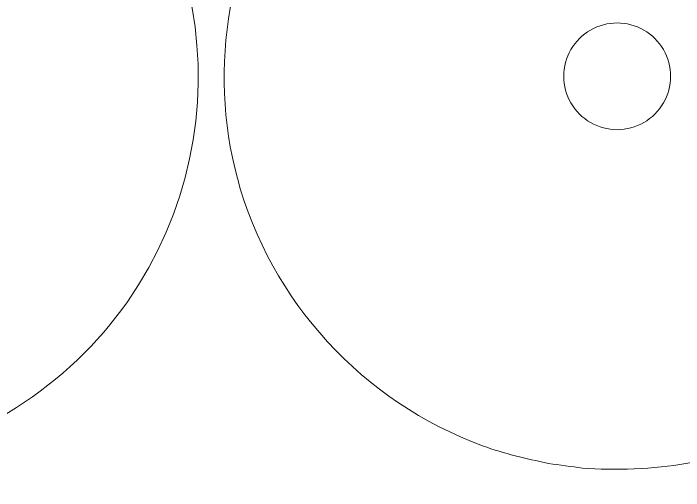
# Model space of a CAD drawing. Header units: centimetres. Extents: x -34.7 to 34.7, y -39.5 to 39.5.
# Drawn here: x 25.044 to 29.987, y 25.409 to 28.929 of the extents above; entities that cross this region are included whole.
import ezdxf

# ---------------------------------------------------------------- set-up
doc = ezdxf.new("R2010")
doc.units = ezdxf.units.CM
doc.header["$MEASUREMENT"] = 0
doc.layers.add('Camada 1', color=7, linetype='Continuous')

msp = doc.modelspace()

# ---------------------------------------------------------------- linework, layer by layer
at = {"layer": 'Camada 1', "color": 5, "lineweight": 9}
msp.add_open_spline([(-34.66849, -39.45036), (-34.66849, -39.45036), (-34.66849, 39.45036), (-34.66849, 39.45036), (-34.66849, 39.45036), (-34.66849, 39.45036), (34.66849, 39.45036), (34.66849, 39.45036), (34.66849, 39.45036), (34.66849, 39.45036), (34.66849, -39.45036), (34.66849, -39.45036), (34.66849, -39.45036), (34.66849, -39.45036), (-34.66849, -39.45036), (-34.66849, -39.45036)], degree=3, knots=[0, 0, 0, 0, 0.2, 0.2, 0.2, 0.2, 0.4, 0.4, 0.4, 0.4, 0.6, 0.6, 0.6, 0.6, 1, 1, 1, 1], dxfattribs=at)
at = {"layer": 'Camada 1', "color": 3, "lineweight": 9}
for points in [[(22.51517, 25.74023), (21.63561, 26.06125), (20.95, 26.80782), (20.70704, 27.71233), (20.70704, 27.71233), (20.48689, 28.53194), (20.64584, 29.43144), (21.13238, 30.12662), (21.13238, 30.12662), (22.0499, 31.43756), (23.86153, 31.75664), (25.17038, 30.84061), (25.17038, 30.84061), (26.48131, 29.92311), (26.8004, 28.11146), (25.88437, 26.80262), (25.88437, 26.80262), (25.4488, 26.18028), (24.76289, 25.74092), (24.01462, 25.60857), (24.01462, 25.60857), (23.78725, 25.56835), (23.48316, 25.55531), (23.25321, 25.57571), (23.25321, 25.57571), (23.16939, 25.58688), (23.08556, 25.59803), (23.00173, 25.6092), (23.00173, 25.6092), (22.82967, 25.64761), (22.68391, 25.67865), (22.51517, 25.74023)], [(28.50379, 25.74023), (27.62424, 26.06125), (26.93863, 26.80782), (26.69566, 27.71233), (26.69566, 27.71233), (26.47551, 28.53194), (26.63447, 29.43144), (27.12101, 30.12662), (27.12101, 30.12662), (28.03853, 31.43756), (29.85016, 31.75664), (31.159, 30.84061), (31.159, 30.84061), (32.46994, 29.92311), (32.78902, 28.11146), (31.873, 26.80262), (31.873, 26.80262), (31.43743, 26.18028), (30.75152, 25.74092), (30.00324, 25.60857), (30.00324, 25.60857), (29.77587, 25.56835), (29.47178, 25.55531), (29.24183, 25.57571), (29.24183, 25.57571), (29.158, 25.58688), (29.07418, 25.59803), (28.99035, 25.6092), (28.99035, 25.6092), (28.81829, 25.64761), (28.67253, 25.67865), (28.50379, 25.74023)]]:
    msp.add_open_spline(points, degree=3, knots=[0, 0, 0, 0, 0.1111111, 0.1111111, 0.1111111, 0.1111111, 0.2222222, 0.2222222, 0.2222222, 0.2222222, 0.3333333, 0.3333333, 0.3333333, 0.3333333, 0.4444444, 0.4444444, 0.4444444, 0.4444444, 0.5555556, 0.5555556, 0.5555556, 0.5555556, 0.6666667, 0.6666667, 0.6666667, 0.6666667, 0.7777778, 0.7777778, 0.7777778, 0.7777778, 1, 1, 1, 1], dxfattribs=at)
at = {"layer": 'Camada 1', "lineweight": 9}
msp.add_open_spline([(29.30027, 28.80562), (29.24072, 28.77132), (29.19049, 28.72109), (29.1562, 28.66155), (29.1562, 28.66155), (29.12177, 28.60208), (29.10339, 28.53345), (29.10346, 28.46474), (29.10346, 28.46474), (29.10339, 28.39602), (29.12177, 28.3274), (29.1562, 28.26793), (29.1562, 28.26793), (29.19049, 28.20838), (29.24072, 28.15814), (29.30027, 28.12385), (29.30027, 28.12385), (29.35974, 28.08943), (29.42836, 28.07104), (29.49707, 28.07112), (29.49707, 28.07112), (29.56579, 28.07104), (29.63441, 28.08943), (29.69389, 28.12385), (29.69389, 28.12385), (29.75343, 28.15814), (29.80367, 28.20838), (29.83796, 28.26793), (29.83796, 28.26793), (29.87238, 28.3274), (29.89077, 28.39602), (29.8907, 28.46474), (29.8907, 28.46474), (29.89077, 28.53345), (29.87238, 28.60208), (29.83796, 28.66155), (29.83796, 28.66155), (29.80367, 28.72109), (29.75343, 28.77132), (29.69389, 28.80562), (29.69389, 28.80562), (29.63441, 28.84005), (29.56579, 28.85843), (29.49707, 28.85835), (29.49707, 28.85835), (29.42836, 28.85843), (29.35974, 28.84005), (29.30027, 28.80562)], degree=3, knots=[0, 0, 0, 0, 0.0769231, 0.0769231, 0.0769231, 0.0769231, 0.1538462, 0.1538462, 0.1538462, 0.1538462, 0.2307692, 0.2307692, 0.2307692, 0.2307692, 0.3076923, 0.3076923, 0.3076923, 0.3076923, 0.3846154, 0.3846154, 0.3846154, 0.3846154, 0.4615385, 0.4615385, 0.4615385, 0.4615385, 0.5384615, 0.5384615, 0.5384615, 0.5384615, 0.6153846, 0.6153846, 0.6153846, 0.6153846, 0.6923077, 0.6923077, 0.6923077, 0.6923077, 0.7692308, 0.7692308, 0.7692308, 0.7692308, 0.8461538, 0.8461538, 0.8461538, 0.8461538, 1, 1, 1, 1], dxfattribs=at)

doc.saveas('drawing.dxf')
